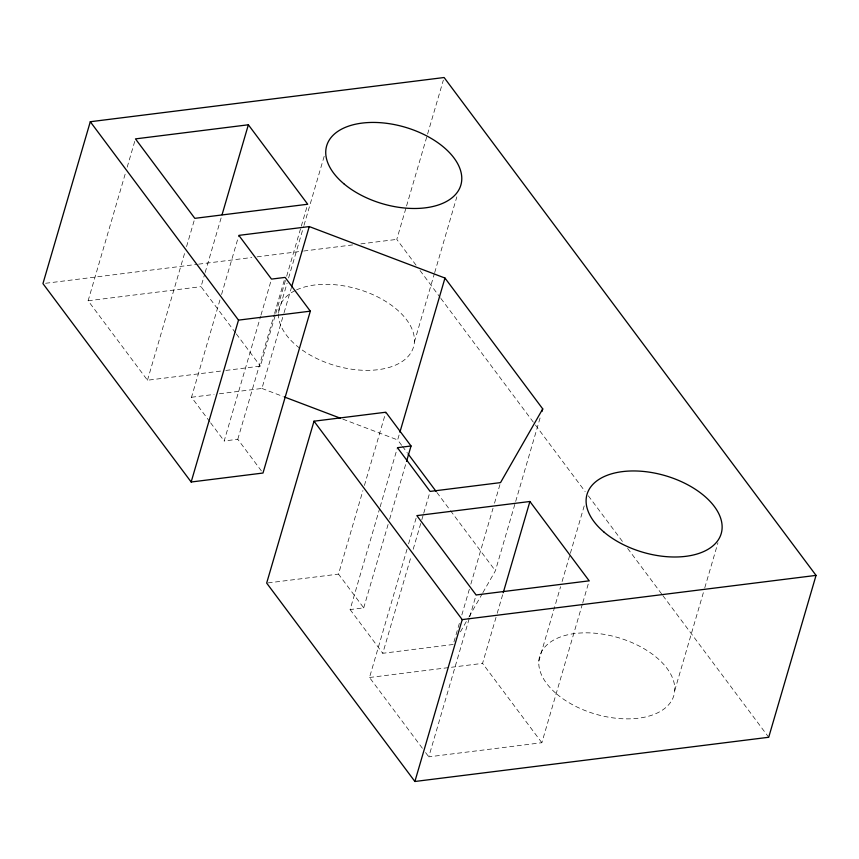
<?xml version="1.0" encoding="UTF-8"?>
<svg xmlns="http://www.w3.org/2000/svg" width="859" height="859" viewBox="0 0 859 859"><rect width="100%" height="100%" fill="white"/><g stroke="black" fill="none" stroke-linecap="round" stroke-linejoin="round"><path stroke-width="0.64" stroke-dasharray="4.29 3.22" d="M220.538 371.099L147.48 380.226L88.123 300.768L125.693 172.294M127.196 167.151L135.464 138.89M147.48 380.226L185.05 251.751M186.553 246.608L194.821 218.347M235.516 332.83L201.027 286.659L204.775 273.817M205.151 272.528L221.311 217.284M209.832 421.78L191.503 397.255L220.054 299.608M221.558 294.476L238.845 235.377M261.415 470.925L237.782 439.282L224.178 440.978L260.621 316.359M260.996 315.07L271.508 279.1M237.782 439.282L274.214 314.662M274.59 313.374L285.113 277.403M225.842 370.433L260.384 366.117L275.406 314.727M275.782 313.449L286.305 277.468M286.681 276.19L300.951 227.367M301.326 226.078L307.715 204.238M278.456 312.676L287.089 283.126M288.592 277.983L303.624 226.593M304 225.316L324.283 155.93M219.41 393.766L261.931 388.451L283.717 313.943M284.093 312.655L291.233 288.248M416.024 265.152L396.783 239.393L406.178 207.277M406.554 205.988L427.213 135.335M427.589 134.047L443.362 80.091M379.785 508.066L350.107 609.557L363.711 607.861L338.5 574.102L362.917 490.596M364.42 485.453L385.831 412.223M414.392 342.011L434.31 273.914M434.686 272.625L456.848 196.829M401.647 445.295L397.642 439.926L399.521 433.505M380.161 506.778L397.438 447.679M363.711 607.861L388.128 524.344M389.632 519.212L406.167 462.679M422.381 748.264L369.51 677.493L407.08 549.019M408.583 543.887L416.1 518.192M453.198 644.486L382.77 653.291L411.321 555.644M413.2 549.223L421.468 520.962M421.844 519.674L423.347 514.53M423.723 513.252L429.736 492.69M453.949 641.92L459.576 622.646M461.831 614.937L469.347 589.242M470.85 584.109L493.012 508.303M494.516 503.17L500.529 482.608M582.413 603.963L541.846 742.713L428.781 756.843L469.358 618.093M469.733 616.805L476.122 594.965M482.865 592.667L495.396 570.784L515.314 502.687M515.69 501.409L540.483 416.615M541.846 742.713L482.565 663.373L496.846 614.55M497.221 613.262L502.859 593.999M538.808 661.183L560.594 586.676M562.097 581.532L569.989 554.549M570.365 553.271L584.635 504.448M582.789 602.685L589.177 580.834M674.745 690.518L704.423 589.027M704.799 587.739L717.952 542.77M460.445 631.816L468.359 617.997M469.025 616.848L482.21 593.816M45.613 283.277L197.248 264.325M198.579 264.164L251.794 257.507M257.109 256.852L302.336 251.193M303.667 251.032L352.888 244.879M360.866 243.881L396.783 239.393M88.123 300.768L201.027 286.659M191.503 397.255L214.095 394.431M267.997 582.917L338.5 574.102M369.51 677.493L482.565 663.373M261.931 388.451L283.094 396.482M342.859 419.149L397.642 439.926M420.03 270.51L440.066 297.343M440.871 298.406L534.652 423.949M535.458 425.022L585.151 491.552M588.361 495.847L622.829 541.986M627.639 548.418L662.106 594.568M662.901 595.631L768.708 737.269M402.452 446.358L407.263 452.8M436.909 492.486L449.729 509.645M450.524 510.718L495.396 570.784M236.311 333.904L260.384 366.117M210.627 422.853L224.178 440.978M350.107 609.557L382.77 653.291M425.581 752.559L428.781 756.843M296.505 289.913A69.912 39.901 16.3 0 1 411.225 327.3A69.912 39.901 16.3 0 1 332.53 364.807A69.912 39.901 16.3 0 1 295.303 290.482M556.804 694.083A69.912 39.901 16.3 0 0 671.727 700.493A69.912 39.901 16.3 0 0 591.787 632.986A69.912 39.901 16.3 0 0 556.804 694.083"/><path stroke-width="1.29" d="M406.543 461.401L411.042 445.982L385.831 412.223L314.007 421.2L266.666 583.078L414.886 781.486L768.708 737.269L816.05 575.39L444.114 77.514L90.292 121.731L42.95 283.61L191.16 482.006L262.994 473.03L310.324 311.162L285.113 277.403L271.508 279.1L238.845 235.377L309.261 226.572L444.983 278.048L542.738 408.905L541.986 411.472M222.062 214.718L248.358 124.78L135.464 138.89L194.821 218.347L307.715 204.238L248.358 124.78M191.16 482.006L238.501 320.128L90.292 121.731M291.609 286.96L309.261 226.572M399.897 432.217L444.983 278.048M414.886 781.486L462.217 619.607L314.007 421.2M503.234 592.71L529.906 501.495L416.851 515.615L476.122 594.965L589.177 580.834L529.906 501.495M542.738 408.905L500.529 482.608L430.112 491.412L397.438 447.679L411.042 445.982M238.501 320.128L310.324 311.162M462.217 619.607L816.05 575.39M284.34 396.955L340.368 418.204M408.057 453.874L436.104 491.412M343.783 183.697A69.912 39.901 16.3 0 0 458.717 190.097A69.912 39.901 16.3 0 0 378.776 122.59A69.912 39.901 16.3 0 0 343.783 183.697M604.135 532.204A69.912 39.901 16.3 0 0 719.069 538.614A69.912 39.901 16.3 0 0 639.128 471.108A69.912 39.901 16.3 0 0 604.135 532.204"/></g></svg>
